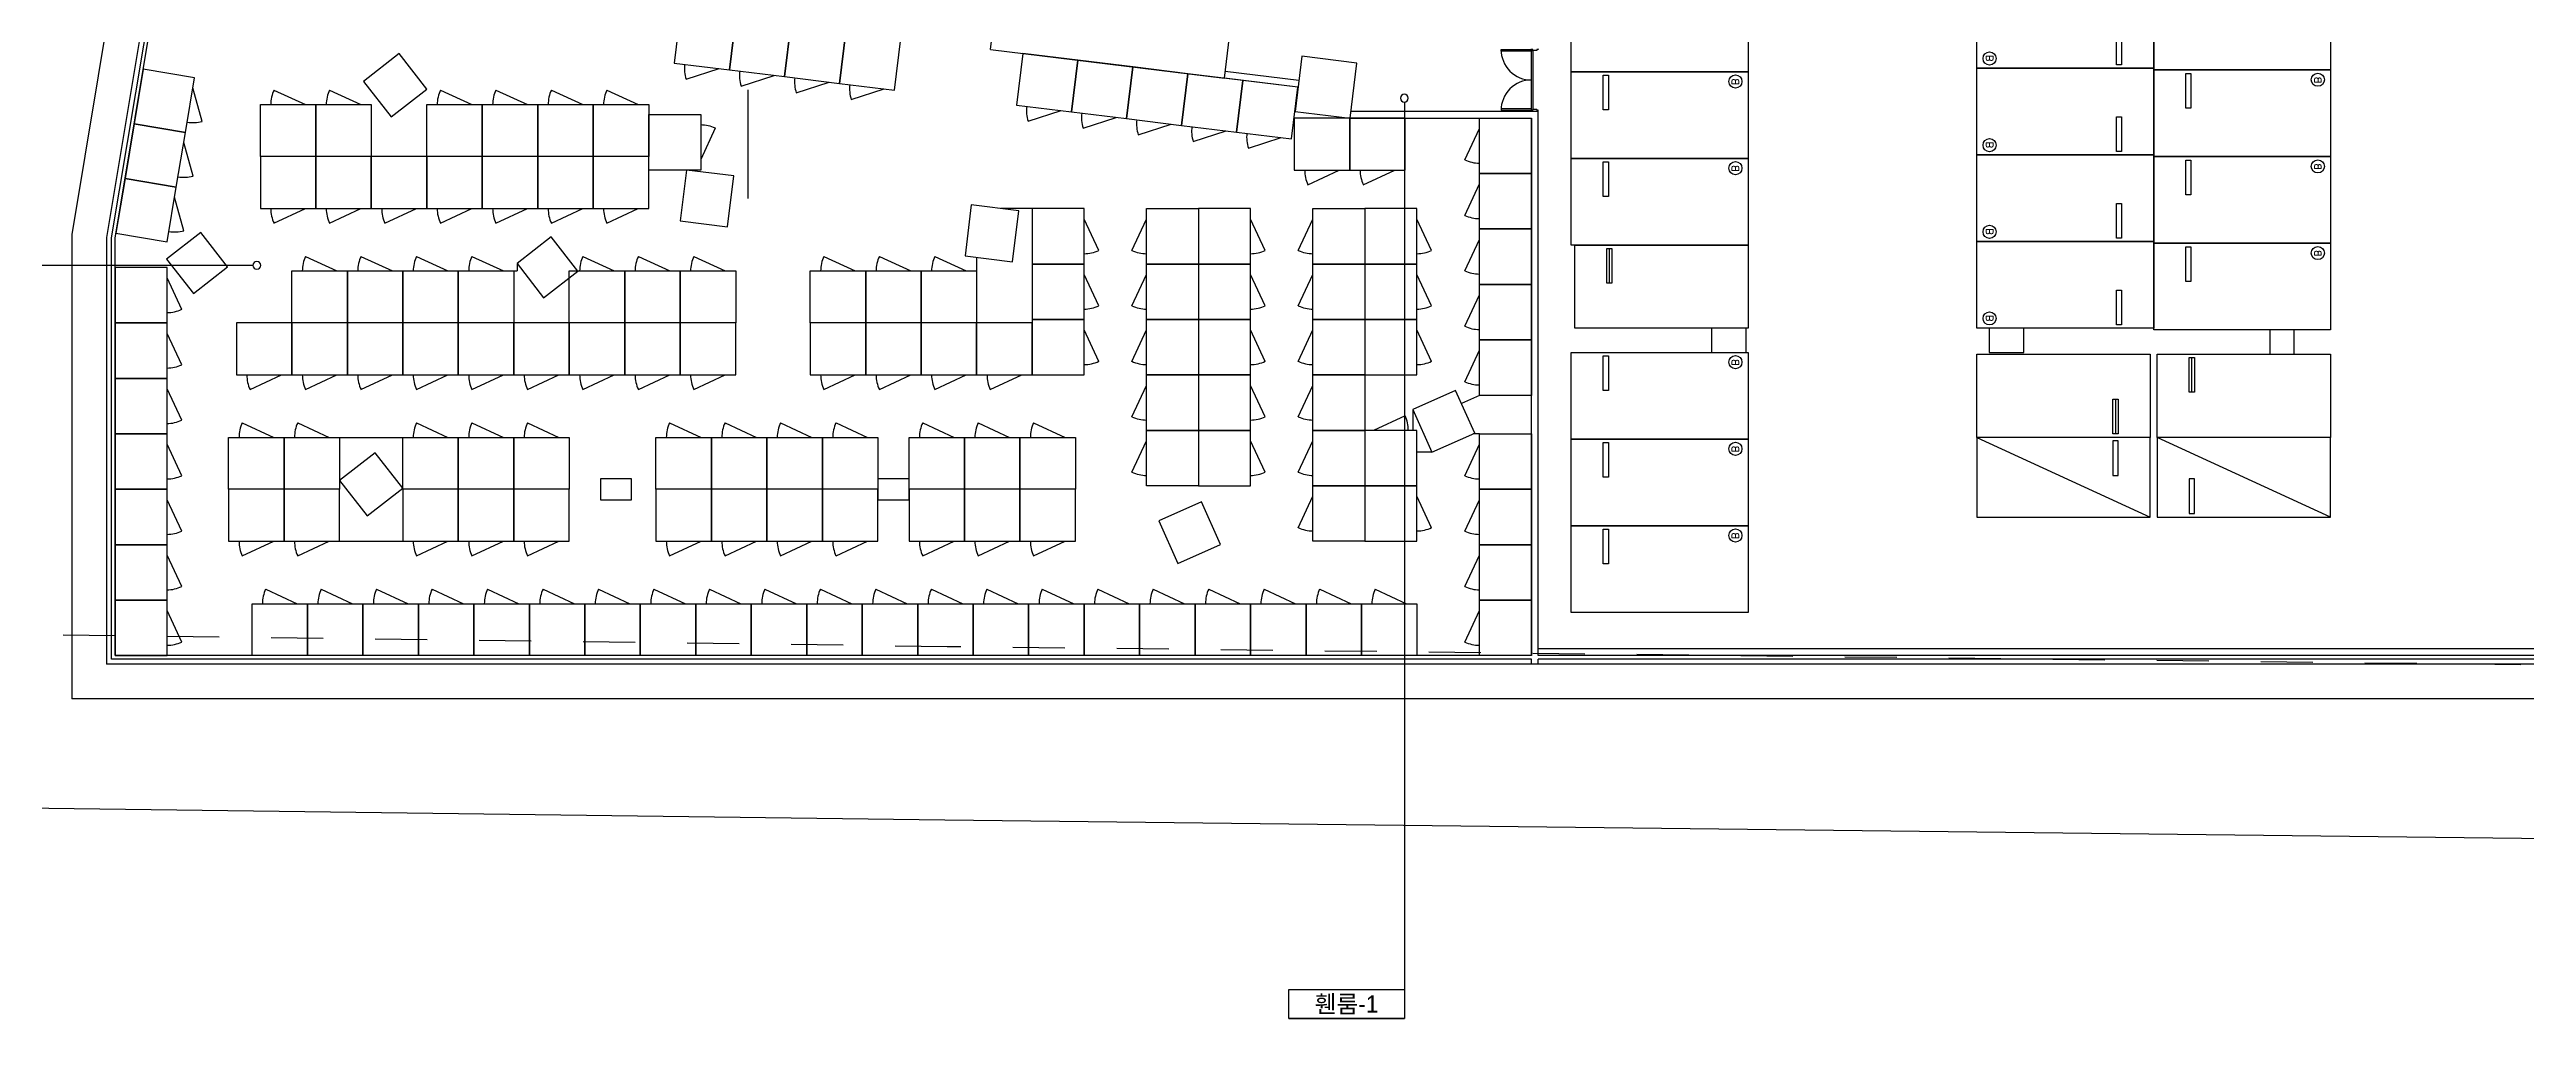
# Model space of a CAD drawing. Header units: millimetres. Extents: x -7614 to 421357, y 87385 to 341757.
# Drawn here: x 75330 to 146771, y 140557 to 168518 of the extents above; entities that cross this region are included whole.
import ezdxf
from ezdxf.enums import TextEntityAlignment as Align

# ---------------------------------------------------------------- set-up
doc = ezdxf.new("R2010")
doc.units = ezdxf.units.MM
doc.header["$LTSCALE"] = 600
doc.header["$MEASUREMENT"] = 0
doc.linetypes.add('HIDDEN', pattern=[2, 1, -1])
for name, color, linetype in [('e-plan', 9, 'CONTINUOUS'), ('e-room-box', 7, 'CONTINUOUS'), ('e-text', 6, 'CONTINUOUS')]:
    doc.layers.add(name, color=color, linetype=linetype)
doc.styles.add('kiahn', font='romans.shx', dxfattribs={"bigfont": 'cadhs.shx'})
doc.styles.add('돋움', font='Dotum.ttf')

msp = doc.modelspace()

# ---------------------------------------------------------------- linework, layer by layer
at = {"layer": 'e-plan'}
for p, q in [((79456, 184071), (75970, 163180)), ((80422, 183783), (76970, 163097)), ((77120, 163085), (80567, 183740)), ((77220, 163077), (80663, 183711)), ((102466, 168518), (103295, 175267)), ((109215, 167689), (110044, 174439)), ((119220, 167877), (119220, 170377)), ((124320, 170377), (124320, 167877)), ((130920, 167977), (130920, 170477)), ((136020, 170477), (136020, 167977)), ((136020, 167927), (136020, 170427)), ((141120, 170427), (141120, 167927)), ((93533, 169615), (93350, 168126)), ((94938, 167931), (95121, 169420)), ((95121, 169420), (94938, 167931)), ((96709, 169225), (96526, 167736)), ((96526, 167736), (96709, 169225)), ((98297, 169030), (98114, 167541)), ((98114, 167541), (98297, 169030)), ((99702, 167346), (99885, 168835)), ((134945, 168077), (134945, 169077)), ((135095, 169077), (135095, 168077)), ((78034, 167952), (77770, 166374)), ((79513, 167705), (78034, 167952)), ((85410, 168399), (84386, 167599)), ((86211, 167375), (85410, 168399)), ((93350, 168126), (94938, 167931)), ((93689, 167659), (94640, 167968)), ((94938, 167931), (96526, 167736)), ((102466, 168518), (109215, 167689)), ((103399, 168404), (103216, 166915)), ((104987, 168209), (103399, 168404)), ((104987, 168209), (104804, 166720)), ((104804, 166720), (104987, 168209)), ((106575, 168014), (104987, 168209)), ((106575, 168014), (106392, 166525)), ((106392, 166525), (106575, 168014)), ((108163, 167819), (106575, 168014)), ((111363, 167627), (109240, 167888)), ((111449, 168322), (111254, 166734)), ((113037, 168127), (111449, 168322)), ((112842, 166539), (113037, 168127)), ((117195, 168514), (118070, 168514)), ((117195, 168474), (117195, 168514)), ((118070, 168474), (117195, 168474)), ((118070, 168514), (118070, 168539)), ((118070, 166764), (118070, 168514)), ((118070, 168514), (118070, 168474)), ((118110, 168514), (118070, 168514)), ((118110, 168494), (118110, 168514)), ((118110, 168494), (118110, 166784)), ((118230, 168494), (118110, 168494)), ((118270, 168514), (118230, 168514)), ((118230, 168514), (118230, 168494)), ((118270, 168539), (118270, 168514)), ((136020, 167977), (130920, 167977)), ((130920, 165477), (130920, 167977)), ((130920, 167977), (136020, 167977)), ((135095, 168077), (134945, 168077)), ((136020, 167977), (136020, 165477)), ((136020, 165427), (136020, 167927)), ((136020, 167927), (141120, 167927)), ((141120, 167927), (136020, 167927)), ((141120, 167927), (141120, 165427)), ((79250, 166127), (79513, 167705)), ((79732, 166445), (79464, 167409)), ((81804, 167349), (82711, 166927)), ((83404, 167349), (84311, 166927)), ((84386, 167599), (85186, 166574)), ((85186, 166574), (86211, 167375)), ((86604, 167349), (87511, 166927)), ((88204, 167349), (89111, 166927)), ((89804, 167349), (90711, 166927)), ((91404, 167349), (92311, 166927)), ((95277, 167464), (96228, 167773)), ((95472, 167354), (95472, 164220)), ((96526, 167736), (98114, 167541)), ((96865, 167269), (97817, 167578)), ((98114, 167541), (99702, 167346)), ((98453, 167074), (99405, 167383)), ((108163, 167819), (107980, 166330)), ((107980, 166330), (108163, 167819)), ((109751, 167624), (108163, 167819)), ((111339, 167429), (109215, 167689)), ((109751, 167624), (109568, 166135)), ((109568, 166135), (109751, 167624)), ((111339, 167429), (109751, 167624)), ((111156, 165940), (111339, 167429)), ((119220, 165377), (119220, 167877)), ((119220, 167877), (124320, 167877)), ((124320, 167877), (119220, 167877)), ((120145, 167777), (120295, 167777)), ((120145, 166777), (120145, 167777)), ((120295, 167777), (120295, 166777)), ((124320, 167877), (124320, 165377)), ((136945, 167827), (137095, 167827)), ((136945, 166827), (136945, 167827)), ((137095, 167827), (137095, 166827)), ((81411, 166927), (83011, 166927)), ((81411, 165427), (81411, 166927)), ((83011, 166927), (83011, 165427)), ((83011, 166927), (84611, 166927)), ((83011, 165427), (83011, 166927)), ((84611, 166927), (84611, 165427)), ((86211, 166927), (87811, 166927)), ((86211, 165427), (86211, 166927)), ((87811, 166927), (87811, 165427)), ((87811, 166927), (89411, 166927)), ((87811, 165427), (87811, 166927)), ((89411, 166927), (89411, 165427)), ((89411, 166927), (91011, 166927)), ((89411, 165427), (89411, 166927)), ((91011, 166927), (91011, 165427)), ((91011, 166927), (92611, 166927)), ((91011, 165427), (91011, 166927)), ((92611, 166927), (92611, 165427)), ((92611, 165041), (92611, 166641)), ((92611, 166641), (94111, 166641)), ((94111, 166641), (94111, 165041)), ((103216, 166915), (104804, 166720)), ((103555, 166447), (104506, 166756)), ((104804, 166720), (106392, 166525)), ((105143, 166252), (106094, 166561)), ((106392, 166525), (107980, 166330)), ((112830, 166539), (111230, 166539)), ((111230, 166539), (111230, 165039)), ((111254, 166734), (112842, 166539)), ((112830, 165039), (112830, 166539)), ((114430, 166539), (112830, 166539)), ((112830, 166539), (112830, 165039)), ((112842, 166539), (118070, 166539)), ((112866, 166739), (118270, 166739)), ((114430, 165039), (114430, 166539)), ((116570, 164939), (116570, 166539)), ((116570, 166539), (118070, 166539)), ((118070, 166804), (117195, 166804)), ((117195, 166804), (117195, 166764)), ((117195, 166764), (118070, 166764)), ((118070, 166764), (118070, 166804)), ((118110, 166764), (118070, 166764)), ((118070, 166764), (118070, 166739)), ((118070, 166739), (118270, 166739)), ((118070, 166739), (118270, 166739)), ((118070, 151027), (118070, 166539)), ((118070, 166539), (118070, 164939)), ((118230, 166784), (118110, 166784)), ((118110, 166784), (118110, 166764)), ((118230, 166764), (118230, 166784)), ((118270, 166764), (118230, 166764)), ((118270, 166739), (118270, 166764)), ((118270, 151027), (118270, 166739)), ((120295, 166777), (120145, 166777)), ((134945, 165577), (134945, 166577)), ((134945, 166577), (135095, 166577)), ((135095, 166577), (135095, 165577)), ((137095, 166827), (136945, 166827)), ((77770, 166374), (77507, 164795)), ((77770, 166374), (79250, 166127)), ((79250, 166127), (77770, 166374)), ((78987, 164549), (79250, 166127)), ((79468, 164867), (79201, 165831)), ((94533, 166248), (94111, 165341)), ((106731, 166057), (107682, 166366)), ((107980, 166330), (109568, 166135)), ((108319, 165862), (109270, 166171)), ((109568, 166135), (111156, 165940)), ((109907, 165667), (110858, 165976)), ((116148, 165332), (116570, 166239)), ((83011, 165427), (81411, 165427)), ((81411, 165427), (81411, 163927)), ((83011, 165427), (81411, 165427)), ((83011, 163927), (83011, 165427)), ((84611, 165427), (83011, 165427)), ((83011, 165427), (83011, 163927)), ((84611, 165427), (83011, 165427)), ((84611, 163927), (84611, 165427)), ((86211, 165427), (84611, 165427)), ((84611, 165427), (84611, 163927)), ((86211, 163927), (86211, 165427)), ((87811, 165427), (86211, 165427)), ((86211, 165427), (86211, 163927)), ((87811, 165427), (86211, 165427)), ((87811, 163927), (87811, 165427)), ((89411, 165427), (87811, 165427)), ((87811, 165427), (87811, 163927)), ((89411, 165427), (87811, 165427)), ((89411, 163927), (89411, 165427)), ((91011, 165427), (89411, 165427)), ((89411, 165427), (89411, 163927)), ((91011, 165427), (89411, 165427)), ((91011, 163927), (91011, 165427)), ((92611, 165427), (91011, 165427)), ((91011, 165427), (91011, 163927)), ((92611, 165427), (91011, 165427)), ((92611, 163927), (92611, 165427)), ((94111, 165041), (92611, 165041)), ((93697, 165041), (93516, 163572)), ((95066, 164873), (93697, 165041)), ((111230, 165039), (112830, 165039)), ((111623, 164616), (112530, 165039)), ((112830, 165039), (114430, 165039)), ((113223, 164616), (114130, 165039)), ((124320, 165377), (119220, 165377)), ((119220, 162877), (119220, 165377)), ((119220, 165377), (124320, 165377)), ((120145, 165277), (120295, 165277)), ((120145, 164277), (120145, 165277)), ((120295, 165277), (120295, 164277)), ((124320, 165377), (124320, 162877)), ((136020, 165477), (130920, 165477)), ((130920, 162977), (130920, 165477)), ((130920, 165477), (136020, 165477)), ((135095, 165577), (134945, 165577)), ((136020, 165477), (136020, 162977)), ((141120, 165427), (136020, 165427)), ((136020, 162927), (136020, 165427)), ((136020, 165427), (141120, 165427)), ((136945, 165327), (137095, 165327)), ((136945, 164327), (136945, 165327)), ((137095, 165327), (137095, 164327)), ((141120, 165427), (141120, 162927)), ((77507, 164795), (77244, 163217)), ((77507, 164795), (78987, 164549)), ((78987, 164549), (77507, 164795)), ((78723, 162970), (78987, 164549)), ((94886, 163404), (95066, 164873)), ((116148, 163732), (116570, 164639)), ((116570, 163339), (116570, 164939)), ((116570, 164939), (118070, 164939)), ((118070, 164939), (116570, 164939)), ((118070, 164939), (118070, 163339)), ((137095, 164327), (136945, 164327)), ((79205, 163289), (78937, 164253)), ((81411, 163927), (83011, 163927)), ((81804, 163504), (82711, 163927)), ((83011, 163927), (84611, 163927)), ((83404, 163504), (84311, 163927)), ((84611, 163927), (86211, 163927)), ((85004, 163504), (85911, 163927)), ((86211, 163927), (87811, 163927)), ((86604, 163504), (87511, 163927)), ((87811, 163927), (89411, 163927)), ((88204, 163504), (89111, 163927)), ((89411, 163927), (91011, 163927)), ((89804, 163504), (90711, 163927)), ((91011, 163927), (92611, 163927)), ((91404, 163504), (92311, 163927)), ((101915, 164032), (101735, 162563)), ((103285, 163864), (101915, 164032)), ((103670, 163927), (102771, 163927)), ((103104, 162395), (103285, 163864)), ((105170, 163927), (103670, 163927)), ((103670, 163927), (103670, 162327)), ((105170, 162327), (105170, 163927)), ((105593, 162720), (105170, 163627)), ((106548, 162720), (106970, 163627)), ((106970, 162327), (106970, 163927)), ((106970, 163927), (108470, 163927)), ((108470, 163927), (108470, 162327)), ((109970, 163927), (108470, 163927)), ((108470, 163927), (108470, 162327)), ((109970, 162327), (109970, 163927)), ((110393, 162720), (109970, 163627)), ((111348, 162720), (111770, 163627)), ((111770, 162327), (111770, 163927)), ((111770, 163927), (113270, 163927)), ((113270, 163927), (113270, 162327)), ((114770, 163927), (113270, 163927)), ((113270, 163927), (113270, 162327)), ((114770, 162327), (114770, 163927)), ((115193, 162720), (114770, 163627)), ((120295, 164277), (120145, 164277)), ((134945, 163077), (134945, 164077)), ((134945, 164077), (135095, 164077)), ((135095, 164077), (135095, 163077)), ((75970, 163180), (75970, 149777)), ((76970, 163097), (76970, 150777)), ((77120, 150927), (77120, 163085)), ((77220, 151027), (77220, 163077)), ((77244, 163217), (78723, 162970)), ((79693, 163234), (78708, 162465)), ((80463, 162249), (79693, 163234)), ((89798, 163109), (88813, 162339)), ((90567, 162124), (89798, 163109)), ((93516, 163572), (94886, 163404)), ((116148, 162132), (116570, 163039)), ((116570, 161739), (116570, 163339)), ((116570, 163339), (118070, 163339)), ((118070, 163339), (116570, 163339)), ((118070, 163339), (118070, 161739)), ((136020, 162977), (130920, 162977)), ((130920, 160477), (130920, 162977)), ((130920, 162977), (136020, 162977)), ((135095, 163077), (134945, 163077)), ((136020, 162977), (136020, 160477)), ((136020, 160427), (136020, 162927)), ((136020, 162927), (141120, 162927)), ((141120, 162927), (136020, 162927)), ((141120, 162927), (141120, 160427)), ((78720, 162227), (77220, 162227)), ((77220, 162227), (77220, 160627)), ((78708, 162465), (79478, 161480)), ((78720, 160627), (78720, 162227)), ((79478, 161480), (80463, 162249)), ((82713, 162549), (83620, 162127)), ((84313, 162549), (85220, 162127)), ((85913, 162549), (86820, 162127)), ((87513, 162549), (88420, 162127)), ((88813, 162339), (88813, 162127)), ((88813, 162339), (89582, 161354)), ((90713, 162549), (91620, 162127)), ((92313, 162549), (93220, 162127)), ((93913, 162549), (94820, 162127)), ((97664, 162549), (98570, 162127)), ((99264, 162549), (100170, 162127)), ((100864, 162549), (101770, 162127)), ((101735, 162563), (103104, 162395)), ((102070, 162522), (102070, 162127)), ((105170, 162327), (103670, 162327)), ((103670, 162327), (103670, 160727)), ((103670, 162327), (105170, 162327)), ((105170, 160727), (105170, 162327)), ((106970, 160727), (106970, 162327)), ((106970, 162327), (108470, 162327)), ((108470, 162327), (106970, 162327)), ((108470, 162327), (108470, 160727)), ((109970, 162327), (108470, 162327)), ((108470, 162327), (108470, 160727)), ((108470, 162327), (109970, 162327)), ((109970, 160727), (109970, 162327)), ((111770, 160727), (111770, 162327)), ((111770, 162327), (113270, 162327)), ((113270, 162327), (111770, 162327)), ((113270, 162327), (113270, 160727)), ((114770, 162327), (113270, 162327)), ((113270, 162327), (113270, 160727)), ((113270, 162327), (114770, 162327)), ((114770, 160727), (114770, 162327)), ((124320, 162877), (119220, 162877)), ((119320, 160477), (119320, 162877)), ((119320, 162877), (124320, 162877)), ((120245, 162777), (120395, 162777)), ((120245, 161777), (120245, 162777)), ((120320, 161777), (120320, 162777)), ((120395, 162777), (120395, 161777)), ((124320, 162877), (124320, 160477)), ((136945, 162827), (137095, 162827)), ((136945, 161827), (136945, 162827)), ((137095, 162827), (137095, 161827)), ((79143, 161020), (78720, 161927)), ((82320, 162127), (83920, 162127)), ((82320, 160627), (82320, 162127)), ((83920, 162127), (83920, 160627)), ((83920, 162127), (85520, 162127)), ((83920, 160627), (83920, 162127)), ((85520, 162127), (85520, 160627)), ((85520, 162127), (87120, 162127)), ((85520, 160627), (85520, 162127)), ((87120, 162127), (87120, 160627)), ((87120, 162127), (88720, 162127)), ((87120, 160627), (87120, 162127)), ((88720, 162127), (88813, 162127, 0)), ((88720, 162127), (88720, 160627)), ((89582, 161354), (90567, 162124)), ((90320, 162127), (91920, 162127)), ((90320, 160627), (90320, 162127)), ((91920, 162127), (91920, 160627)), ((91920, 162127), (93520, 162127)), ((91920, 160627), (91920, 162127)), ((93520, 162127), (93520, 160627)), ((93520, 162127), (95120, 162127)), ((93520, 160627), (93520, 162127)), ((95120, 162127), (95120, 160627)), ((97270, 162127), (98870, 162127)), ((97270, 160627), (97270, 162127)), ((98870, 162127), (98870, 160627)), ((98870, 162127), (100470, 162127)), ((98870, 160627), (98870, 162127)), ((100470, 162127), (100470, 160627)), ((100470, 162127), (102070, 162127)), ((100470, 160627), (100470, 162127)), ((102070, 162127), (102070, 160627)), ((105593, 161120), (105170, 162027)), ((106548, 161120), (106970, 162027)), ((110393, 161120), (109970, 162027)), ((111348, 161120), (111770, 162027)), ((115193, 161120), (114770, 162027)), ((116570, 160139), (116570, 161739)), ((116570, 161739), (118070, 161739)), ((118070, 161739), (116570, 161739)), ((118070, 161739), (118070, 160139)), ((120395, 161777), (120245, 161777)), ((134945, 160577), (134945, 161577)), ((134945, 161577), (135095, 161577)), ((135095, 161577), (135095, 160577)), ((137095, 161827), (136945, 161827)), ((116148, 160532), (116570, 161439)), ((78720, 160627), (77220, 160627)), ((77220, 160627), (77220, 159027)), ((77220, 160627), (78720, 160627)), ((78720, 159027), (78720, 160627)), ((79143, 159420), (78720, 160327)), ((82320, 160627), (80720, 160627)), ((80720, 160627), (80720, 159127)), ((83920, 160627), (82320, 160627)), ((82320, 160627), (82320, 159127)), ((83920, 160627), (82320, 160627)), ((82320, 159127), (82320, 160627)), ((83920, 159127), (83920, 160627)), ((85520, 160627), (83920, 160627)), ((83920, 160627), (83920, 159127)), ((85520, 160627), (83920, 160627)), ((85520, 159127), (85520, 160627)), ((87120, 160627), (85520, 160627)), ((85520, 160627), (85520, 159127)), ((87120, 160627), (85520, 160627)), ((87120, 159127), (87120, 160627)), ((88720, 160627), (87120, 160627)), ((87120, 160627), (87120, 159127)), ((88720, 160627), (87120, 160627)), ((88720, 159127), (88720, 160627)), ((90320, 160627), (88720, 160627)), ((88720, 160627), (88720, 159127)), ((90320, 159127), (90320, 160627)), ((91920, 160627), (90320, 160627)), ((90320, 160627), (90320, 159127)), ((91920, 160627), (90320, 160627)), ((91920, 159127), (91920, 160627)), ((93520, 160627), (91920, 160627)), ((91920, 160627), (91920, 159127)), ((93520, 160627), (91920, 160627)), ((93520, 159127), (93520, 160627)), ((95120, 160627), (93520, 160627)), ((93520, 160627), (93520, 159127)), ((95120, 160627), (93520, 160627)), ((95120, 159127), (95120, 160627)), ((98870, 160627), (97270, 160627)), ((97270, 160627), (97270, 159127)), ((98870, 160627), (97270, 160627)), ((98870, 159127), (98870, 160627)), ((100470, 160627), (98870, 160627)), ((98870, 160627), (98870, 159127)), ((100470, 160627), (98870, 160627)), ((100470, 159127), (100470, 160627)), ((102070, 160627), (100470, 160627)), ((100470, 160627), (100470, 159127)), ((102070, 160627), (100470, 160627)), ((102070, 159127), (102070, 160627)), ((103670, 160627), (102070, 160627)), ((102070, 160627), (102070, 159127)), ((105170, 160727), (103670, 160727)), ((103670, 160727), (103670, 159127)), ((103670, 160727), (105170, 160727)), ((103670, 159127), (103670, 160627)), ((105170, 159127), (105170, 160727)), ((105593, 159520), (105170, 160427)), ((106548, 159520), (106970, 160427)), ((106970, 159127), (106970, 160727)), ((106970, 160727), (108470, 160727)), ((108470, 160727), (106970, 160727)), ((108470, 160727), (108470, 159127)), ((109970, 160727), (108470, 160727)), ((108470, 160727), (108470, 159127)), ((108470, 160727), (109970, 160727)), ((109970, 159127), (109970, 160727)), ((110393, 159520), (109970, 160427)), ((111348, 159520), (111770, 160427)), ((111770, 159127), (111770, 160727)), ((111770, 160727), (113270, 160727)), ((113270, 160727), (111770, 160727)), ((113270, 160727), (113270, 159127)), ((114770, 160727), (113270, 160727)), ((113270, 160727), (113270, 159127)), ((113270, 160727), (114770, 160727)), ((114770, 159127), (114770, 160727)), ((115193, 159520), (114770, 160427)), ((116570, 158539), (116570, 160139)), ((116570, 160139), (118070, 160139)), ((118070, 160139), (116570, 160139)), ((118070, 160139), (118070, 158539)), ((124320, 160477), (119320, 160477)), ((124270, 160477), (123270, 160477)), ((123270, 160477), (123270, 159777)), ((124270, 159777), (124270, 160477)), ((136020, 160477), (130920, 160477)), ((132270, 160477), (131270, 160477)), ((131270, 160477), (131270, 159777)), ((132270, 159777), (132270, 160477)), ((135095, 160577), (134945, 160577)), ((141120, 160427), (136020, 160427)), ((140070, 160427), (139370, 160427)), ((139370, 160427), (139370, 159727)), ((140070, 159727), (140070, 160427)), ((116148, 158932), (116570, 159839)), ((119220, 157277), (119220, 159777)), ((119220, 159777), (124320, 159777)), ((120145, 159677), (120295, 159677)), ((120145, 158677), (120145, 159677)), ((120295, 159677), (120295, 158677)), ((123270, 159777), (124270, 159777)), ((124320, 159777), (124320, 157277)), ((130920, 157327), (130920, 159727)), ((130920, 159727), (135920, 159727)), ((131270, 159777), (132270, 159777)), ((135920, 159727), (135920, 157327)), ((136120, 157327), (136120, 159727)), ((136120, 159727), (141120, 159727)), ((137045, 159627), (137195, 159627)), ((137045, 158627), (137045, 159627)), ((137120, 158627), (137120, 159627)), ((137195, 159627), (137195, 158627)), ((139370, 159727), (140070, 159727)), ((141120, 159727), (141120, 157327)), ((78720, 159027), (77220, 159027)), ((77220, 159027), (77220, 157427)), ((77220, 159027), (78720, 159027)), ((78720, 157427), (78720, 159027)), ((79143, 157820), (78720, 158727)), ((80720, 159127), (82320, 159127)), ((81113, 158704), (82020, 159127)), ((82320, 159127), (83920, 159127)), ((82713, 158704), (83620, 159127)), ((83920, 159127), (85520, 159127)), ((84313, 158704), (85220, 159127)), ((85520, 159127), (87120, 159127)), ((85913, 158704), (86820, 159127)), ((87120, 159127), (88720, 159127)), ((87513, 158704), (88420, 159127)), ((88720, 159127), (90320, 159127)), ((89113, 158704), (90020, 159127)), ((90320, 159127), (91920, 159127)), ((90713, 158704), (91620, 159127)), ((91920, 159127), (93520, 159127)), ((92313, 158704), (93220, 159127)), ((93520, 159127), (95120, 159127)), ((93913, 158704), (94820, 159127)), ((97270, 159127), (98870, 159127)), ((97664, 158704), (98570, 159127)), ((98870, 159127), (100470, 159127)), ((99264, 158704), (100170, 159127)), ((100470, 159127), (102070, 159127)), ((100864, 158704), (101770, 159127)), ((102070, 159127), (103670, 159127)), ((102464, 158704), (103370, 159127)), ((103670, 159127), (105170, 159127)), ((106548, 157920), (106970, 158827)), ((106970, 157527), (106970, 159127)), ((106970, 159127), (108470, 159127)), ((108470, 159127), (106970, 159127)), ((108470, 159127), (108470, 157527)), ((108470, 159127), (109970, 159127)), ((109970, 159127), (108470, 159127)), ((108470, 159127), (108470, 157527)), ((109970, 157527), (109970, 159127)), ((110393, 157920), (109970, 158827)), ((111348, 157920), (111770, 158827)), ((111770, 157527), (111770, 159127)), ((111770, 159127), (113270, 159127)), ((113270, 159127), (111770, 159127)), ((113270, 159127), (113270, 157527)), ((113270, 159127), (114770, 159127)), ((115886, 158679), (114653, 158130)), ((116435, 157445), (115886, 158679)), ((120295, 158677), (120145, 158677)), ((137195, 158627), (137045, 158627)), ((114427, 157949), (113520, 157527)), ((114653, 158130), (114653, 157527)), ((114653, 158130), (115202, 156896)), ((116570, 158539), (116051, 158308)), ((118070, 158539), (116570, 158539)), ((134845, 157427), (134845, 158427)), ((134845, 158427), (134995, 158427)), ((134920, 158427), (134920, 157427)), ((134995, 158427), (134995, 157427)), ((78720, 157427), (77220, 157427)), ((77220, 157427), (77220, 155827)), ((77220, 157427), (78720, 157427)), ((78720, 155827), (78720, 157427)), ((80495, 157327), (82095, 157327)), ((80495, 155827), (80495, 157327)), ((80888, 157749), (81795, 157327)), ((82095, 157327), (83695, 157327)), ((82095, 155827), (82095, 157327)), ((82095, 157327), (82095, 155827)), ((82488, 157749), (83395, 157327)), ((83695, 157327), (85520, 157327)), ((83695, 157327), (83695, 155827)), ((85520, 157327), (87120, 157327)), ((85520, 155827), (85520, 157327)), ((85913, 157749), (86820, 157327)), ((87120, 157327), (88720, 157327)), ((87120, 155827), (87120, 157327)), ((87120, 157327), (87120, 155827)), ((87513, 157749), (88420, 157327)), ((88720, 157327), (90320, 157327)), ((88720, 155827), (88720, 157327)), ((88720, 157327), (88720, 155827)), ((89113, 157749), (90020, 157327)), ((90320, 157327), (90320, 155827)), ((92820, 157327), (94420, 157327)), ((92820, 155827), (92820, 157327)), ((93214, 157749), (94120, 157327)), ((94420, 157327), (94420, 155827)), ((94420, 157327), (96020, 157327)), ((94420, 155827), (94420, 157327)), ((94814, 157749), (95720, 157327)), ((96020, 157327), (96020, 155827)), ((96020, 157327), (97620, 157327)), ((96020, 155827), (96020, 157327)), ((96414, 157749), (97320, 157327)), ((97620, 157327), (97620, 155827)), ((97620, 157327), (99220, 157327)), ((97620, 155827), (97620, 157327)), ((98014, 157749), (98920, 157327)), ((99220, 157327), (99220, 155827)), ((100120, 157327), (101720, 157327)), ((100120, 155827), (100120, 157327)), ((100514, 157749), (101420, 157327)), ((101720, 157327), (103320, 157327)), ((101720, 155827), (101720, 157327)), ((101720, 157327), (101720, 155827)), ((102114, 157749), (103020, 157327)), ((103320, 157327), (103320, 155827)), ((103320, 157327), (104920, 157327)), ((103320, 155827), (103320, 157327)), ((103714, 157749), (104620, 157327)), ((104920, 157327), (104920, 155827)), ((106548, 156320), (106970, 157227)), ((108470, 157527), (106970, 157527)), ((106970, 155927), (106970, 157527)), ((106970, 157527), (108470, 157527)), ((108470, 157527), (108470, 155927)), ((109970, 157527), (108470, 157527)), ((108470, 157527), (108470, 155927)), ((108470, 157527), (109970, 157527)), ((109970, 155927), (109970, 157527)), ((110393, 156320), (109970, 157227)), ((111348, 156320), (111770, 157227)), ((113270, 157527), (111770, 157527)), ((111770, 155927), (111770, 157527)), ((111770, 157527), (113270, 157527)), ((113270, 157527), (113270, 155927)), ((113270, 157527), (113270, 155927)), ((114770, 157527), (113270, 157527)), ((114770, 155927), (114770, 157527)), ((115202, 156896), (116435, 157445)), ((116570, 157427), (116393, 157427)), ((116570, 155827), (116570, 157427)), ((116570, 157427), (118070, 157427)), ((118070, 157427), (118070, 155827)), ((119220, 154777), (119220, 157277)), ((119220, 157277), (124320, 157277)), ((124320, 157277), (119220, 157277)), ((120145, 157177), (120295, 157177)), ((120145, 156177), (120145, 157177)), ((120295, 157177), (120295, 156177)), ((124320, 157277), (124320, 154777)), ((130920, 157327), (135920, 155027)), ((135920, 157327), (130920, 157327)), ((130920, 157327), (130920, 155027)), ((135920, 157327), (130920, 157327)), ((134995, 157427), (134845, 157427)), ((134995, 157227), (134845, 157227)), ((134845, 157227), (134845, 156227)), ((134995, 156227), (134995, 157227)), ((135920, 155027), (135920, 157327)), ((141120, 155027), (136120, 157327)), ((136120, 157327), (136120, 155027)), ((141120, 157327), (136120, 157327)), ((141120, 157327), (136120, 157327)), ((141120, 155027), (141120, 157327)), ((79143, 156220), (78720, 157127)), ((84719, 156882), (83695, 156082)), ((85520, 155858), (84719, 156882)), ((115202, 156896), (114770, 156896)), ((116148, 156220), (116570, 157127)), ((78720, 155827), (77220, 155827)), ((77220, 155827), (77220, 154227)), ((77220, 155827), (78720, 155827)), ((78720, 154227), (78720, 155827)), ((82095, 155827), (80495, 155827)), ((80495, 155827), (80495, 154327)), ((82095, 155827), (80495, 155827)), ((83695, 155827), (82095, 155827)), ((82095, 155827), (82095, 154327)), ((82095, 154327), (82095, 155827)), ((83695, 155827), (82095, 155827)), ((83695, 156082), (84495, 155058)), ((83695, 154327), (83695, 155827)), ((84495, 155058), (85520, 155858)), ((87120, 155827), (85520, 155827)), ((85520, 155827), (85520, 154327)), ((87120, 155827), (85520, 155827)), ((88720, 155827), (87120, 155827)), ((87120, 155827), (87120, 154327)), ((88720, 155827), (87120, 155827)), ((87120, 154327), (87120, 155827)), ((90320, 155827), (88720, 155827)), ((88720, 155827), (88720, 154327)), ((90320, 155827), (88720, 155827)), ((88720, 154327), (88720, 155827)), ((90320, 154327), (90320, 155827)), ((94420, 155827), (92820, 155827)), ((92820, 155827), (92820, 154327)), ((94420, 155827), (92820, 155827)), ((94420, 154327), (94420, 155827)), ((96020, 155827), (94420, 155827)), ((94420, 155827), (94420, 154327)), ((96020, 155827), (94420, 155827)), ((96020, 154327), (96020, 155827)), ((97620, 155827), (96020, 155827)), ((96020, 155827), (96020, 154327)), ((97620, 155827), (96020, 155827)), ((97620, 154327), (97620, 155827)), ((99220, 155827), (97620, 155827)), ((97620, 155827), (97620, 154327)), ((99220, 155827), (97620, 155827)), ((99220, 154327), (99220, 155827)), ((101720, 155827), (100120, 155827)), ((100120, 155827), (100120, 154327)), ((101720, 155827), (100120, 155827)), ((103320, 155827), (101720, 155827)), ((101720, 154327), (101720, 155827)), ((103320, 155827), (101720, 155827)), ((101720, 155827), (101720, 154327)), ((103320, 154327), (103320, 155827)), ((104920, 155827), (103320, 155827)), ((104920, 155827), (103320, 155827)), ((103320, 155827), (103320, 154327)), ((104920, 154327), (104920, 155827)), ((108470, 155927), (106970, 155927)), ((108470, 155927), (109970, 155927)), ((111770, 154327), (111770, 155927)), ((111770, 155927), (113270, 155927)), ((113270, 155927), (111770, 155927)), ((113270, 155927), (113270, 154327)), ((114770, 155927), (113270, 155927)), ((113270, 155927), (113270, 154327)), ((113270, 155927), (114770, 155927)), ((114770, 154327), (114770, 155927)), ((116570, 154227), (116570, 155827)), ((116570, 155827), (118070, 155827)), ((118070, 155827), (116570, 155827)), ((118070, 155827), (118070, 154227)), ((120295, 156177), (120145, 156177)), ((134845, 156227), (134995, 156227)), ((137195, 156127), (137045, 156127)), ((137045, 156127), (137045, 155127)), ((137195, 155127), (137195, 156127)), ((79143, 154620), (78720, 155527)), ((108557, 155470), (107324, 154921)), ((109106, 154237), (108557, 155470)), ((111348, 154720), (111770, 155627)), ((115193, 154720), (114770, 155627)), ((116148, 154620), (116570, 155527)), ((137045, 155127), (137195, 155127)), ((80495, 154327), (82095, 154327)), ((80888, 153904), (81795, 154327)), ((82095, 154327), (83695, 154327)), ((82488, 153904), (83395, 154327)), ((83695, 154327), (85520, 154327)), ((85520, 154327), (87120, 154327)), ((85913, 153904), (86820, 154327)), ((87120, 154327), (88720, 154327)), ((87513, 153904), (88420, 154327)), ((88720, 154327), (90320, 154327)), ((89113, 153904), (90020, 154327)), ((92820, 154327), (94420, 154327)), ((93214, 153904), (94120, 154327)), ((94420, 154327), (96020, 154327)), ((94814, 153904), (95720, 154327)), ((96020, 154327), (97620, 154327)), ((96414, 153904), (97320, 154327)), ((97620, 154327), (99220, 154327)), ((98014, 153904), (98920, 154327)), ((100120, 154327), (101720, 154327)), ((100514, 153904), (101420, 154327)), ((101720, 154327), (103320, 154327)), ((102114, 153904), (103020, 154327)), ((103320, 154327), (104920, 154327)), ((103714, 153904), (104620, 154327)), ((107324, 154921), (107873, 153688)), ((113270, 154327), (111770, 154327)), ((113270, 154327), (114770, 154327)), ((124320, 154777), (119220, 154777)), ((119220, 152277), (119220, 154777)), ((119220, 154777), (124320, 154777)), ((120145, 154677), (120295, 154677)), ((120145, 153677), (120145, 154677)), ((120295, 154677), (120295, 153677)), ((124320, 154777), (124320, 152277)), ((130920, 155027), (135920, 155027)), ((136120, 155027), (141120, 155027)), ((78720, 154227), (77220, 154227)), ((77220, 154227), (77220, 152627)), ((77220, 154227), (78720, 154227)), ((78720, 152627), (78720, 154227)), ((79143, 153020), (78720, 153927)), ((107873, 153688), (109106, 154237)), ((116148, 153020), (116570, 153927)), ((116570, 152627), (116570, 154227)), ((116570, 154227), (118070, 154227)), ((118070, 154227), (116570, 154227)), ((118070, 154227), (118070, 152627)), ((120295, 153677), (120145, 153677)), ((81564, 152949), (82470, 152527)), ((83164, 152949), (84070, 152527)), ((84764, 152949), (85670, 152527)), ((86364, 152949), (87270, 152527)), ((87964, 152949), (88870, 152527)), ((89564, 152949), (90470, 152527)), ((91164, 152949), (92070, 152527)), ((92764, 152949), (93670, 152527)), ((94364, 152949), (95270, 152527)), ((95964, 152949), (96870, 152527)), ((97564, 152949), (98470, 152527)), ((99164, 152949), (100070, 152527)), ((100764, 152949), (101670, 152527)), ((102364, 152949), (103270, 152527)), ((103964, 152949), (104870, 152527)), ((105564, 152949), (106470, 152527)), ((107164, 152949), (108070, 152527)), ((108764, 152949), (109670, 152527)), ((110364, 152949), (111270, 152527)), ((111964, 152949), (112870, 152527)), ((113564, 152949), (114470, 152527)), ((78720, 152627), (77220, 152627)), ((77220, 152627), (77220, 151027)), ((77220, 152627), (78720, 152627)), ((78720, 151027), (78720, 152627)), ((79143, 151420), (78720, 152327)), ((81170, 152527), (82770, 152527)), ((81170, 151027), (81170, 152527)), ((82770, 152527), (84370, 152527)), ((82770, 151027), (82770, 152527)), ((82770, 152527), (82770, 151027)), ((84370, 152527), (84370, 151027)), ((84370, 152527), (85970, 152527)), ((84370, 151027), (84370, 152527)), ((85970, 152527), (85970, 151027)), ((85970, 152527), (87570, 152527)), ((85970, 151027), (85970, 152527)), ((87570, 152527), (87570, 151027)), ((87570, 152527), (89170, 152527)), ((87570, 151027), (87570, 152527)), ((89170, 152527), (89170, 151027)), ((89170, 152527), (90770, 152527)), ((89170, 151027), (89170, 152527)), ((90770, 152527), (90770, 151027)), ((90770, 152527), (92370, 152527)), ((90770, 151027), (90770, 152527)), ((92370, 152527), (92370, 151027)), ((92370, 152527), (93970, 152527)), ((92370, 151027), (92370, 152527)), ((93970, 152527), (93970, 151027)), ((93970, 152527), (95570, 152527)), ((93970, 151027), (93970, 152527)), ((95570, 152527), (95570, 151027)), ((95570, 152527), (97170, 152527)), ((95570, 151027), (95570, 152527)), ((97170, 152527), (97170, 151027)), ((97170, 152527), (98770, 152527)), ((97170, 151027), (97170, 152527)), ((98770, 152527), (98770, 151027)), ((98770, 152527), (100370, 152527)), ((98770, 151027), (98770, 152527)), ((100370, 152527), (100370, 151027)), ((100370, 152527), (101970, 152527)), ((100370, 151027), (100370, 152527)), ((101970, 152527), (101970, 151027)), ((101970, 152527), (103570, 152527)), ((101970, 151027), (101970, 152527)), ((103570, 152527), (103570, 151027)), ((103570, 152527), (105170, 152527)), ((103570, 151027), (103570, 152527)), ((105170, 152527), (105170, 151027)), ((105170, 152527), (106770, 152527)), ((105170, 151027), (105170, 152527)), ((106770, 152527), (106770, 151027)), ((106770, 152527), (108370, 152527)), ((106770, 151027), (106770, 152527)), ((108370, 152527), (108370, 151027)), ((108370, 152527), (109970, 152527)), ((108370, 151027), (108370, 152527)), ((109970, 152527), (111570, 152527)), ((109970, 151027), (109970, 152527)), ((109970, 152527), (109970, 151027)), ((111570, 152527), (111570, 151027)), ((111570, 152527), (113170, 152527)), ((111570, 151027), (111570, 152527)), ((113170, 152527), (113170, 151027)), ((113170, 152527), (114770, 152527)), ((113170, 151027), (113170, 152527)), ((114770, 152527), (114770, 151027)), ((116148, 151420), (116570, 152327)), ((116570, 151027), (116570, 152627)), ((116570, 152627), (118070, 152627)), ((118070, 152627), (116570, 152627)), ((118070, 152627), (118070, 151027)), ((124320, 152277), (119220, 152277)), ((193770, 150777), (76970, 150777)), ((118070, 150927), (77120, 150927)), ((118070, 151027), (77220, 151027)), ((77220, 151027), (78720, 151027)), ((82770, 151027), (81170, 151027)), ((84370, 151027), (82770, 151027)), ((85970, 151027), (84370, 151027)), ((87570, 151027), (85970, 151027)), ((89170, 151027), (87570, 151027)), ((90770, 151027), (89170, 151027)), ((92370, 151027), (90770, 151027)), ((93970, 151027), (92370, 151027)), ((95570, 151027), (93970, 151027)), ((97170, 151027), (95570, 151027)), ((98770, 151027), (97170, 151027)), ((100370, 151027), (98770, 151027)), ((101970, 151027), (100370, 151027)), ((103570, 151027), (101970, 151027)), ((105170, 151027), (103570, 151027)), ((106770, 151027), (105170, 151027)), ((108370, 151027), (106770, 151027)), ((109970, 151027), (108370, 151027)), ((111570, 151027), (109970, 151027)), ((113170, 151027), (111570, 151027)), ((114770, 151027), (113170, 151027)), ((118070, 151027), (116570, 151027)), ((118070, 150777), (118070, 150927)), ((184670, 151227), (118270, 151227)), ((193720, 151027), (118270, 151027)), ((184670, 151027), (118270, 151027)), ((184670, 150927), (118270, 150927)), ((118270, 150777), (118270, 150927)), ((192770, 149777), (75970, 149777)), ((71302, 146675), (101156, 146286)), ((101156, 146286), (203947, 145100))]:
    msp.add_line(p, q, dxfattribs=at)
at = {"layer": 'e-plan', "ltscale": 0.5}
for p, q in [((92120, 156127), (91220, 156127)), ((91220, 156127), (91220, 155527)), ((92120, 155527), (92120, 156127)), ((100120, 156127), (99220, 156127)), ((99220, 156127), (99220, 155527)), ((100120, 155527), (100120, 156127)), ((91220, 155527), (92120, 155527)), ((99220, 155527), (100120, 155527))]:
    msp.add_line(p, q, dxfattribs=at)
at = {"layer": 'e-plan', "linetype": 'HIDDEN', "ltscale": 2.5}
for p, q in [((101218, 151286), (71908, 151667)), ((152609, 150693), (101218, 151286))]:
    msp.add_line(p, q, dxfattribs=at)
at = {"layer": 'e-plan'}
for centre in [(131286, 168258), (123955, 167595), (140755, 167645), (131286, 165758), (123955, 165095), (140755, 165145), (131286, 163258), (140755, 162645), (131286, 160758), (123955, 159495), (123955, 156995), (123955, 154495)]:
    msp.add_circle(centre, 189, dxfattribs=at)
for centre, radius, start, end in [((94640, 167968), 1000, 173, 198), ((96228, 167773), 1000, 173, 198), ((118070, 168514), 875, 179.99997, 270.00012), ((82711, 166927), 1000, 155, 180), ((84311, 166927), 1000, 155, 180), ((87511, 166927), 1000, 155, 180), ((89111, 166927), 1000, 155, 180), ((90711, 166927), 1000, 155, 180), ((92311, 166927), 1000, 155, 180), ((97817, 167578), 1000, 173, 198), ((99405, 167383), 1000, 173, 198), ((118070, 166764), 875, 89.99988, 180.00003), ((104506, 166756), 1000, 173, 198), ((106094, 166561), 1000, 173, 198), ((107682, 166366), 1000, 173, 198), ((79464, 167409), 1000, 260.527, 285.527), ((94111, 165341), 1000, 65, 90), ((109270, 166171), 1000, 173, 198), ((110858, 165976), 1000, 173, 198), ((112530, 165039), 1000, 180, 205), ((114130, 165039), 1000, 180, 205), ((116570, 166239), 1000, 245, 270), ((79201, 165831), 1000, 260.527, 285.527), ((82711, 163927), 1000, 180, 205), ((84311, 163927), 1000, 180, 205), ((85911, 163927), 1000, 180, 205), ((87511, 163927), 1000, 180, 205), ((89111, 163927), 1000, 180, 205), ((90711, 163927), 1000, 180, 205), ((92311, 163927), 1000, 180, 205), ((116570, 164639), 1000, 245, 270), ((78937, 164253), 1000, 260.527, 285.527), ((83620, 162127), 1000, 155, 180), ((85220, 162127), 1000, 155, 180), ((86820, 162127), 1000, 155, 180), ((88420, 162127), 1000, 155, 180), ((91620, 162127), 1000, 155, 180), ((93220, 162127), 1000, 155, 180), ((94820, 162127), 1000, 155, 180), ((98570, 162127), 1000, 155, 180), ((100170, 162127), 1000, 155, 180), ((101770, 162127), 1000, 155, 180), ((105170, 163627), 1000, 270, 295), ((106970, 163627), 1000, 245, 270), ((109970, 163627), 1000, 270, 295), ((111770, 163627), 1000, 245, 270), ((114770, 163627), 1000, 270, 295), ((116570, 163039), 1000, 245, 270), ((78720, 161927), 1000, 270, 295), ((105170, 162027), 1000, 270, 295), ((106970, 162027), 1000, 245, 270), ((109970, 162027), 1000, 270, 295), ((111770, 162027), 1000, 245, 270), ((114770, 162027), 1000, 270, 295), ((116570, 161439), 1000, 245, 270), ((78720, 160327), 1000, 270, 295), ((105170, 160427), 1000, 270, 295), ((106970, 160427), 1000, 245, 270), ((109970, 160427), 1000, 270, 295), ((111770, 160427), 1000, 245, 270), ((114770, 160427), 1000, 270, 295), ((82020, 159127), 1000, 180, 205), ((83620, 159127), 1000, 180, 205), ((85220, 159127), 1000, 180, 205), ((86820, 159127), 1000, 180, 205), ((88420, 159127), 1000, 180, 205), ((90020, 159127), 1000, 180, 205), ((91620, 159127), 1000, 180, 205), ((93220, 159127), 1000, 180, 205), ((94820, 159127), 1000, 180, 205), ((98570, 159127), 1000, 180, 205), ((100170, 159127), 1000, 180, 205), ((101770, 159127), 1000, 180, 205), ((103370, 159127), 1000, 180, 205), ((116570, 159839), 1000, 245, 270), ((106970, 158827), 1000, 245, 270), ((109970, 158827), 1000, 270, 295), ((111770, 158827), 1000, 245, 270), ((113520, 157527), 1000, 0, 25), ((78720, 158727), 1000, 270, 295), ((81795, 157327), 1000, 155, 180), ((83395, 157327), 1000, 155, 180), ((86820, 157327), 1000, 155, 180), ((88420, 157327), 1000, 155, 180), ((90020, 157327), 1000, 155, 180), ((94120, 157327), 1000, 155, 180), ((95720, 157327), 1000, 155, 180), ((97320, 157327), 1000, 155, 180), ((98920, 157327), 1000, 155, 180), ((101420, 157327), 1000, 155, 180), ((103020, 157327), 1000, 155, 180), ((104620, 157327), 1000, 155, 180), ((78720, 157127), 1000, 270, 295), ((106970, 157227), 1000, 245, 270), ((109970, 157227), 1000, 270, 295), ((111770, 157227), 1000, 245, 270), ((116570, 157127), 1000, 245, 270), ((78720, 155527), 1000, 270, 295), ((81795, 154327), 1000, 180, 205), ((83395, 154327), 1000, 180, 205), ((86820, 154327), 1000, 180, 205), ((88420, 154327), 1000, 180, 205), ((90020, 154327), 1000, 180, 205), ((94120, 154327), 1000, 180, 205), ((95720, 154327), 1000, 180, 205), ((97320, 154327), 1000, 180, 205), ((98920, 154327), 1000, 180, 205), ((101420, 154327), 1000, 180, 205), ((103020, 154327), 1000, 180, 205), ((104620, 154327), 1000, 180, 205), ((111770, 155627), 1000, 245, 270), ((114770, 155627), 1000, 270, 295), ((116570, 155527), 1000, 245, 270), ((78720, 153927), 1000, 270, 295), ((82470, 152527), 1000, 155, 180), ((84070, 152527), 1000, 155, 180), ((85670, 152527), 1000, 155, 180), ((87270, 152527), 1000, 155, 180), ((88870, 152527), 1000, 155, 180), ((90470, 152527), 1000, 155, 180), ((92070, 152527), 1000, 155, 180), ((93670, 152527), 1000, 155, 180), ((95270, 152527), 1000, 155, 180), ((96870, 152527), 1000, 155, 180), ((98470, 152527), 1000, 155, 180), ((100070, 152527), 1000, 155, 180), ((101670, 152527), 1000, 155, 180), ((103270, 152527), 1000, 155, 180), ((104870, 152527), 1000, 155, 180), ((106470, 152527), 1000, 155, 180), ((108070, 152527), 1000, 155, 180), ((109670, 152527), 1000, 155, 180), ((111270, 152527), 1000, 155, 180), ((112870, 152527), 1000, 155, 180), ((114470, 152527), 1000, 155, 180), ((116570, 153927), 1000, 245, 270), ((78720, 152327), 1000, 270, 295), ((116570, 152327), 1000, 245, 270)]:
    msp.add_arc(centre, radius, start, end, dxfattribs=at)
at = {"layer": 'e-room-box'}
for p, q in [((114407, 167001), (114407, 140790)), ((81196, 162289), (68434, 162289)), ((111074, 141390), (114407, 141390)), ((111074, 140557), (111074, 141390)), ((114407, 141390), (114407, 140557)), ((111074, 140557), (114407, 140557)), ((114407, 140557), (111074, 140557))]:
    msp.add_line(p, q, dxfattribs=at)
for centre, start, end in [((114407, 167114), 90, 270), ((114407, 167114), 270, 90), ((81309, 162289), 0, 180), ((81309, 162289), 180, 0)]:
    msp.add_arc(centre, 112, start, end, dxfattribs=at)

# ---------------------------------------------------------------- texts
at = {"layer": 'e-plan', "style": 'kiahn', "text_generation_flag": 4}
for rotation, p in [(270, (131387, 168357)), (90, (123854, 167496)), (90, (140654, 167546)), (270, (131387, 165857)), (90, (123854, 164996)), (90, (140654, 165046)), (270, (131387, 163357)), (90, (140654, 162546)), (270, (131387, 160857)), (90, (123854, 159396)), (90, (123854, 156896)), (90, (123854, 154396))]:
    msp.add_text('B', height=200, rotation=rotation, dxfattribs=at).set_placement(p)
at = {"layer": 'e-text', "style": '돋움'}
msp.add_text('휀룸-1', height=500, dxfattribs=at).set_placement((112740, 140974), align=Align.MIDDLE_CENTER)

doc.saveas('drawing.dxf')
